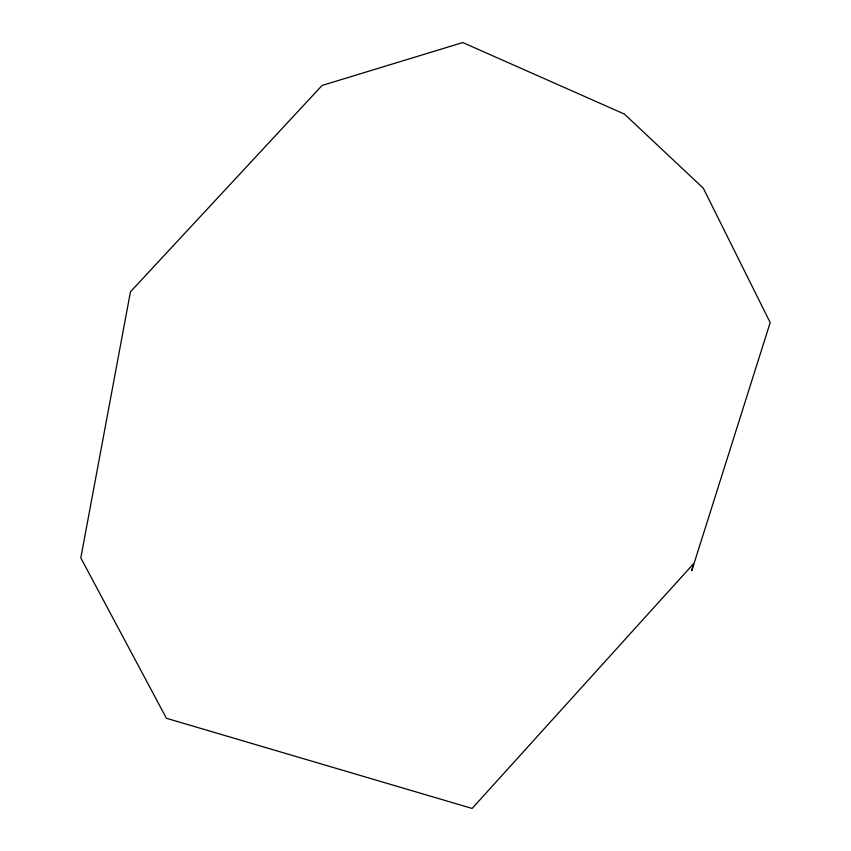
<?xml version="1.0" encoding="UTF-8"?>
<svg xmlns="http://www.w3.org/2000/svg" width="851" height="851" viewBox="0 0 851 851"><rect width="100%" height="100%" fill="white"/><g stroke="black" fill="none" stroke-linecap="round" stroke-linejoin="round"><path stroke-width="1.28" d="M130.458 291.808L80.813 557.905L166.413 718.276L472.135 808.45L693.246 564.053L691.778 570.691L770.187 322.582L703.277 188.145L624.389 114.077L462.806 42.55L322.103 85.44L130.458 291.808"/></g></svg>
